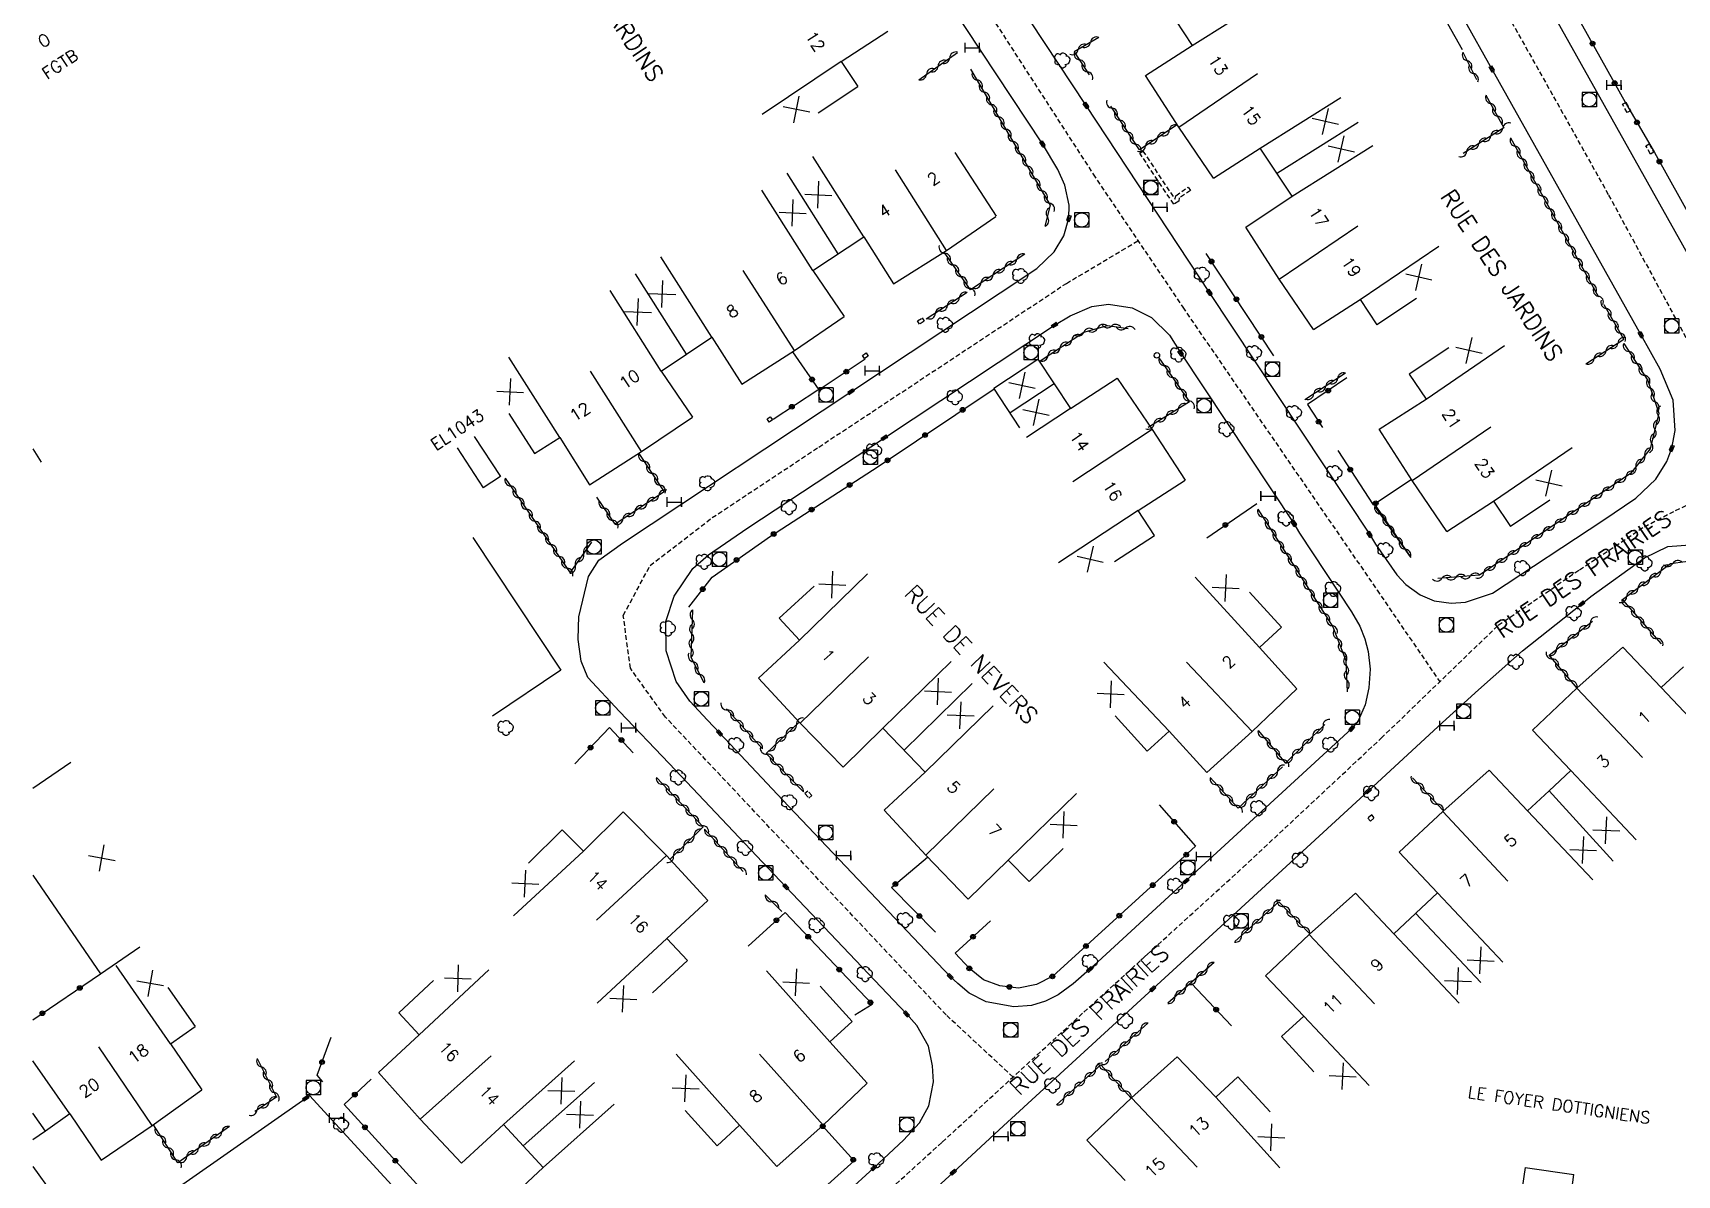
# Model space of a CAD drawing. Header units: millimetres. Extents: x 74999 to 76000, y 157000 to 158000.
# Drawn here: x 75000 to 75172.7, y 157745.5 to 157865.5 of the extents above; entities that cross this region are included whole.
import ezdxf
from ezdxf.enums import TextEntityAlignment as Align

# ---------------------------------------------------------------- set-up
doc = ezdxf.new("R2010")
doc.units = ezdxf.units.MM
doc.linetypes.add('DASHED', pattern=[0.75, 0.5, -0.25])
doc.layers.get('0').update_dxf_attribs({"linetype": 'CONTINUOUS'})
for name, color, linetype in [('w0001', 6, 'DASHED'), ('w0008', 7, 'CONTINUOUS'), ('W0100', 7, 'CONTINUOUS'), ('W0112', 1, 'DASHED'), ('W0300', 7, 'CONTINUOUS'), ('W0310', 3, 'CONTINUOUS'), ('W0322', 7, 'CONTINUOUS'), ('w0400', 7, 'CONTINUOUS'), ('w0420', 7, 'CONTINUOUS'), ('w0984', 7, 'CONTINUOUS'), ('w0989', 7, 'CONTINUOUS'), ('W0991', 7, 'CONTINUOUS'), ('W1102', 7, 'CONTINUOUS'), ('W1474', 7, 'CONTINUOUS')]:
    doc.layers.add(name, color=color, linetype=linetype)
doc.styles.get("Standard").update_dxf_attribs({"font": 'romans.shx', "width": 0.85})

# ---------------------------------------------------------------- blocks, each defined once
blk = doc.blocks.new('t991o')
at = {"color": 0, "linetype": 'Continuous'}
for p, q in [((-1, 1), (1, -1)), ((-1, -1), (1, 1))]:
    blk.add_line(p, q, dxfattribs=at)
blk = doc.blocks.new('t322o')
at = {"color": 0, "linetype": 'Continuous'}
for radius in [0.25, 0.15]:
    blk.add_circle((0, 0), radius, dxfattribs=at)
blk = doc.blocks.new('T400')
for p, q in [((-0.15, 0.3), (0.15, 0.3)), ((-0.15, -0.25), (-0.15, 0.3)), ((-0.15, 0.15), (0.15, 0.15)), ((-0.15, 0), (0.15, 0)), ((0.15, 0.3), (0.15, -0.25)), ((-0.15, -0.15), (0.15, -0.15)), ((-0.15, -0.25), (-0.15, -0.3)), ((-0.15, -0.3), (0.15, -0.3)), ((0.15, -0.3), (0.15, -0.25))]:
    blk.add_line(p, q)
blk = doc.blocks.new('T1474')
at = {"color": 0, "linetype": 'Continuous', "flags": 128}
for points in [[(-0.75, -0.5), (-0.75, 0.5)], [(-0.75, 0), (0.75, 0)], [(0.75, 0), (0.75, -0.5), (0.75, 0.5)]]:
    blk.add_lwpolyline(points, dxfattribs=at)
blk = doc.blocks.new('T300')
for p, q in [((-0.8, 0.51), (-0.86, 0.34)), ((-0.86, 0.34), (-0.86, 0.17)), ((-0.86, 0.17), (-0.74, 0.06)), ((-0.69, 0.63), (-0.8, 0.51)), ((-0.8, -0.06), (-0.74, 0.06)), ((-0.74, 0.06), (-0.69, 0.11)), ((-0.57, 0.69), (-0.69, 0.63)), ((-0.46, 0.69), (-0.57, 0.69)), ((-0.29, 0.63), (-0.46, 0.69)), ((-0.29, 0.63), (-0.17, 0.74)), ((-0.23, 0.57), (-0.29, 0.63)), ((-0.17, 0.74), (-0.06, 0.8)), ((-0.06, 0.8), (0.06, 0.8)), ((0.06, 0.8), (0.23, 0.74)), ((0.23, 0.74), (0.34, 0.63)), ((0.34, 0.63), (0.4, 0.51)), ((0.46, 0.46), (0.34, 0.46)), ((0.4, 0.51), (0.4, 0.46)), ((0.57, 0.4), (0.46, 0.46)), ((0.57, 0.4), (0.69, 0.29)), ((0.69, 0.29), (0.74, 0.17)), ((0.74, 0.06), (0.69, -0.17)), ((0.74, 0.17), (0.74, 0.06)), ((-0.8, -0.17), (-0.8, -0.06)), ((-0.8, -0.23), (-0.8, -0.17)), ((-0.74, -0.34), (-0.8, -0.23)), ((-0.69, -0.4), (-0.74, -0.34)), ((-0.51, -0.46), (-0.69, -0.4)), ((-0.4, -0.46), (-0.51, -0.46)), ((-0.4, -0.46), (-0.34, -0.46)), ((-0.34, -0.46), (-0.34, -0.4)), ((-0.34, -0.51), (-0.34, -0.46)), ((-0.29, -0.63), (-0.34, -0.51)), ((-0.17, -0.74), (-0.29, -0.63)), ((-0.06, -0.8), (-0.17, -0.74)), ((0.06, -0.8), (-0.06, -0.8)), ((0.17, -0.74), (0.06, -0.8)), ((0.23, -0.69), (0.17, -0.74)), ((0.29, -0.46), (0.23, -0.46)), ((0.29, -0.63), (0.23, -0.69)), ((0.46, -0.4), (0.29, -0.46)), ((0.34, -0.51), (0.29, -0.63)), ((0.34, -0.51), (0.34, -0.46)), ((0.57, -0.34), (0.46, -0.4)), ((0.63, -0.29), (0.57, -0.34)), ((0.69, -0.17), (0.63, -0.29))]:
    blk.add_line(p, q)
blk = doc.blocks.new('T420')
for p, q in [((0.75, 0.75), (-0.75, 0.75)), ((-0.75, 0.75), (-0.75, -0.75)), ((0.75, 0.75), (0.75, -0.75)), ((0.75, -0.75), (-0.75, -0.75))]:
    blk.add_line(p, q)
blk.add_ellipse((0, 0), major_axis=(-0.53, 0.53), ratio=1, start_param=3.926991, end_param=10.210176)
blk = doc.blocks.new('t310o')
at = {"color": 0, "linetype": 'Continuous'}
for centre, start, end in [((-0.5, 0.38), 216.8699, 323.1304), ((0.5, -0.37), 36.8699, 143.1303)]:
    blk.add_arc(centre, 0.625, start, end, dxfattribs=at)

msp = doc.modelspace()

# ---------------------------------------------------------------- linework, layer by layer
at = {"layer": 'w0001'}
for points in [[(75112.91, 157942.33), (75145.4, 157884.26), (75165.49, 157848.43), (75176.48, 157828.16), (75186.37, 157810.92), (75207.93, 157779.93), (75228.21, 157750.79), (75246.71, 157724.23), (75257.88, 157708.41), (75281.5, 157675.06), (75312.79, 157630.66)], [(75077.07, 157903.06), (75094.18, 157877.18), (75111.37, 157850.61), (75120.76, 157836.65), (75141.17, 157806.95), (75147.75, 157797.33)], [(75102.94, 157755.83), (75095.9, 157762.36), (75066.43, 157793.62), (75062.75, 157798.74), (75062.01, 157804.3), (75064.83, 157809.53), (75071.35, 157814.56), (75082.53, 157821.96), (75108.54, 157839.15), (75116.06, 157843.63)], [(75034.18, 157693.33), (75042.06, 157700.75), (75049, 157706.73), (75057.38, 157714.47), (75065.65, 157721.9), (75095.5, 157749), (75110.38, 157762.65), (75127.1, 157777.85), (75141.6, 157791.4), (75153.9, 157803.26), (75162.43, 157809.08), (75169.24, 157813.61), (75172.52, 157815.31), (75181.43, 157819.54)]]:
    msp.add_lwpolyline(points, dxfattribs=at)
at = {"layer": 'w0008'}
for points in [[(75116.69, 157944.16), (75118.16, 157941.51), (75131.21, 157918.28), (75146.01, 157891.83), (75160.51, 157865.9), (75183.57, 157824.8), (75187.28, 157818.17), (75191.18, 157811.44), (75194.54, 157806.08), (75195.87, 157804.14), (75213.41, 157779.04), (75223.91, 157763.93), (75236.22, 157746.25), (75248.47, 157728.73), (75268.51, 157700.3), (75276.59, 157688.99), (75294.82, 157663.22), (75316.15, 157632.85)], [(75091.65, 157886.48), (75110.6, 157857.84), (75123.55, 157838.21), (75140.37, 157812.81), (75141.01, 157811.76), (75143.25, 157808.54), (75144.18, 157807.53), (75145.69, 157806.45), (75147.17, 157805.84), (75148.96, 157805.58), (75150.45, 157805.68), (75153.28, 157806.63), (75164.87, 157814.25), (75168.36, 157816.6), (75170.44, 157818.59), (75171.62, 157820.47), (75172.12, 157821.85), (75172.47, 157823.71), (75172.28, 157826.88), (75170.92, 157830.16), (75168.88, 157833.78), (75153.22, 157861.67), (75138.7, 157887.61)], [(75070.9, 157730.32), (75088.32, 157746.3), (75091.43, 157749.19), (75093.11, 157751.03), (75094.08, 157752.82), (75094.6, 157755.33), (75094.49, 157757.01), (75094.05, 157759.06), (75092.82, 157761.25), (75091.74, 157762.46), (75079.09, 157775.8), (75066.82, 157788.74), (75061.6, 157794.22), (75058.29, 157797.77), (75057.57, 157799.49), (75057.27, 157801.75), (75057.29, 157803.05), (75057.32, 157804.14), (75058.34, 157808.37), (75059.43, 157810.09), (75061.92, 157811.89), (75085.91, 157827.78), (75101.6, 157838.16), (75105.45, 157840.7), (75107.25, 157842.48), (75108.28, 157844.16), (75108.81, 157845.99), (75108.84, 157847.38), (75108.39, 157849.46), (75107.65, 157851.11), (75106.03, 157853.8), (75086.71, 157883.02)], [(75124.76, 157779.77), (75121.05, 157776.4), (75110.98, 157767.12), (75109.27, 157765.61), (75107.69, 157764.46), (75106.36, 157763.78), (75104.87, 157763.35), (75103.03, 157763.2), (75100.13, 157763.74), (75098.32, 157764.64), (75097.13, 157765.65), (75096.34, 157766.39), (75086.02, 157777.26), (75078.76, 157784.91), (75072.11, 157791.95), (75070.86, 157793.28), (75068.98, 157795.29), (75067.55, 157797.35), (75066.52, 157800.58), (75066.49, 157803.67), (75067.34, 157806.31), (75069.32, 157809.23), (75070.95, 157810.65), (75075.1, 157813.5), (75089.44, 157822.95), (75107.3, 157834.77), (75108.94, 157835.76), (75111.22, 157836.73), (75112.95, 157836.98), (75115.46, 157836.59), (75117.49, 157835.57), (75119.36, 157833.72), (75120.55, 157831.84), (75132.43, 157813.95), (75133.03, 157812.94), (75138.49, 157804.66), (75139.35, 157803.17), (75139.87, 157801.84), (75140.24, 157800.51), (75140.43, 157798.66), (75140.29, 157796.68), (75139.92, 157794.9), (75139.18, 157793.23), (75138.51, 157792.42), (75124.76, 157779.77)], [(75126.44, 157773.17), (75140.26, 157785.88), (75148.05, 157793.04), (75151.81, 157796.47), (75156.46, 157800.56), (75162.68, 157805.52), (75163.63, 157806.28), (75169.26, 157810.33), (75171.71, 157811.54), (75177.32, 157811.94), (75179.34, 157811.23), (75181.43, 157809.9), (75183.92, 157807.18), (75185.84, 157804.54), (75189.1, 157799.89), (75212.52, 157766.4), (75230.03, 157741.18)], [(75078.16, 157728.78), (75096.67, 157745.85), (75101.93, 157750.71), (75117.62, 157765.1), (75126.44, 157773.17)], [(75012.15, 157742.07), (75028.65, 157753.6), (75029.04, 157753.89), (75038.85, 157743.21)]]:
    msp.add_lwpolyline(points, dxfattribs=at)
at = {"layer": 'W0100'}
for p, q in [((75120, 157866.78), (75121.76, 157864.13)), ((75084.89, 157862.46), (75089.8, 157865.62)), ((75116.85, 157860.98), (75121.76, 157864.13)), ((75084.89, 157862.46), (75086.65, 157859.82)), ((75082.49, 157857.05), (75086.65, 157859.82)), ((75096.82, 157852.89), (75101.17, 157846.21)), ((75123.98, 157850.21), (75128.89, 157853.36)), ((75081.91, 157840.49), (75087.26, 157844.04)), ((75087.26, 157844.04), (75090.39, 157839.1)), ((75081.91, 157840.49), (75085.21, 157835.66)), ((75134.49, 157834.3), (75139.4, 157837.45)), ((75139.4, 157837.45), (75141.16, 157834.81)), ((75145.32, 157837.58), (75141.16, 157834.81)), ((75065.97, 157829.94), (75071.31, 157833.5)), ((75071.31, 157833.5), (75074.45, 157828.56)), ((75148.71, 157832.4), (75144.54, 157829.63)), ((75065.97, 157829.94), (75069.26, 157825.11)), ((75144.54, 157829.63), (75146.31, 157826.99)), ((75103.67, 157823.98), (75100.93, 157828.16)), ((75141.4, 157823.84), (75146.31, 157826.99)), ((75050, 157825.5), (75052.68, 157821.28)), ((75044.55, 157821.88), (75047.29, 157817.7)), ((75046.36, 157823.07), (75049.1, 157818.89)), ((75052.68, 157821.28), (75055.34, 157822.97)), ((75055.34, 157822.97), (75058.47, 157818.02)), ((75049.1, 157818.89), (75047.29, 157817.7)), ((75116.08, 157815.32), (75121, 157818.48)), ((75117.79, 157812.67), (75116.08, 157815.32)), ((75148.5, 157813.12), (75153.41, 157816.28)), ((75153.41, 157816.28), (75155.17, 157813.63)), ((75159.33, 157816.4), (75155.17, 157813.63)), ((75113.58, 157809.96), (75117.79, 157812.67)), ((75082.04, 157807.38), (75078.37, 157803.99)), ((75078.37, 157803.99), (75080.51, 157801.68)), ((75080.51, 157801.68), (75076.22, 157797.7)), ((75171.01, 157796.72), (75166.98, 157800.97)), ((75171.01, 157796.72), (75173.36, 157798.9)), ((75089.28, 157792.46), (75085.1, 157788.37)), ((75093.7, 157787.82), (75089.28, 157792.46)), ((75113.67, 157793.76), (75117.02, 157790.04)), ((75117.02, 157790.04), (75119.35, 157792.15)), ((75119.35, 157792.15), (75123.28, 157787.81)), ((75161.53, 157788), (75157.51, 157792.25)), ((75093.7, 157787.82), (75089.4, 157783.86)), ((75159.24, 157785.87), (75161.53, 157788)), ((75057.83, 157779.55), (75062.01, 157783.68)), ((75052.05, 157778.28), (75055.6, 157781.79)), ((75055.6, 157781.79), (75057.83, 157779.55)), ((75102.44, 157778.6), (75098.24, 157774.52)), ((75104.63, 157776.34), (75102.44, 157778.6)), ((75108.22, 157779.82), (75104.63, 157776.34)), ((75147.52, 157775.17), (75143.5, 157779.42)), ((75142.93, 157770.88), (75138.9, 157775.13)), ((75142.93, 157770.88), (75147.52, 157775.17)), ((75066.59, 157770.39), (75070.9, 157774.38)), ((75068.74, 157768.07), (75066.59, 157770.39)), ((75065.07, 157764.67), (75068.74, 157768.07)), ((75133.48, 157762.22), (75129.46, 157766.47)), ((75014.19, 157765.23), (75017.05, 157761.13)), ((75082.69, 157765.36), (75086.06, 157761.67)), ((75131.14, 157760.07), (75133.48, 157762.22)), ((75014.47, 157759.33), (75017.05, 157761.13)), ((75134.52, 157756.39), (75131.14, 157760.07)), ((75014.47, 157759.33), (75017.76, 157754.47)), ((75124.22, 157753.7), (75120.19, 157757.95)), ((75124.22, 157753.7), (75126.56, 157755.85)), ((75129.94, 157752.17), (75126.56, 157755.85)), ((75003.89, 157751.96), (75007.18, 157747.1)), ((75068.49, 157752.31), (75071.86, 157748.62)), ((75045.03, 157746.78), (75049.41, 157750.86)), ((75049.41, 157750.86), (75053.59, 157746.33)), ((75074.22, 157750.77), (75071.86, 157748.62)), ((75074.22, 157750.77), (75078.14, 157746.45)), ((75114.72, 157744.95), (75110.69, 157749.2)), ((75000, 157746.45), (75002.07, 157743.57)), ((75049.21, 157742.24), (75053.59, 157746.33)), ((75156.72, 157746.34), (75156.41, 157744.2)), ((75156.72, 157746.34), (75161.85, 157745.6)), ((75161.54, 157743.47), (75161.85, 157745.6))]:
    msp.add_line(p, q, dxfattribs=at)
for points in [[(75123.98, 157850.21), (75120.34, 157855.56), (75116.85, 157860.98)], [(75134.49, 157834.3), (75130.89, 157839.59), (75127.39, 157845.07), (75132.25, 157848.32), (75128.89, 157853.36)], [(75090.39, 157839.1), (75095.94, 157842.62), (75101.13, 157846.17)], [(75074.45, 157828.56), (75079.98, 157832.09), (75085.21, 157835.66)], [(75100.93, 157828.16), (75105.56, 157831.19), (75108.97, 157826.03), (75113.89, 157829.2), (75117.55, 157823.83), (75121, 157818.48)], [(75058.47, 157818.02), (75063.93, 157821.49), (75069.26, 157825.11)], [(75148.5, 157813.12), (75144.85, 157818.47), (75141.4, 157823.84)], [(75046.2, 157812.49), (75055.45, 157798.53), (75048.26, 157793.7)], [(75127.77, 157806.74), (75131.14, 157803.05), (75128.83, 157800.94), (75132.74, 157796.58), (75128.04, 157792.12), (75123.28, 157787.81)], [(75157.51, 157792.25), (75162.16, 157796.65), (75166.98, 157800.97)], [(75085.1, 157788.37), (75080.6, 157792.97), (75076.22, 157797.7)], [(75143.5, 157779.42), (75148.07, 157783.7), (75152.96, 157788.06), (75156.96, 157783.79), (75159.24, 157785.87)], [(75098.24, 157774.52), (75093.77, 157779.12), (75089.4, 157783.86)], [(75070.9, 157774.38), (75066.54, 157779.1), (75062.01, 157783.68)], [(75129.46, 157766.47), (75134.03, 157770.78), (75138.9, 157775.13)], [(75042.09, 157765.98), (75038.43, 157762.58), (75040.58, 157760.26), (75036.29, 157756.29), (75040.66, 157751.4), (75045.03, 157746.78)], [(75078.14, 157746.45), (75082.99, 157750.77), (75087.63, 157755.18), (75083.71, 157759.51), (75086.06, 157761.67)], [(75110.69, 157749.2), (75115.38, 157753.64), (75120.19, 157757.95)], [(75007.18, 157747.1), (75012.53, 157750.73), (75017.76, 157754.47)], [(75003.89, 157751.96), (75001.31, 157750.16), (75000, 157749.25)]]:
    msp.add_lwpolyline(points, dxfattribs=at)
at = {"layer": 'W0100', "flags": 128}
msp.add_lwpolyline([(75000, 157777.02), (75007.09, 157766.66), (75011.22, 157769.49)], dxfattribs=at)
at = {"layer": 'W0112'}
for p, q in [((75166.95, 157857.97), (75167.29, 157858.16)), ((75167.45, 157857.08), (75166.95, 157857.97)), ((75119.81, 157847.46), (75116.24, 157852.83)), ((75169.4, 157853.61), (75169.75, 157853.8)), ((75169.88, 157852.73), (75169.4, 157853.61)), ((75093.11, 157834.88), (75092.9, 157835.22)), ((75093.6, 157835.18), (75093.11, 157834.88)), ((75087.34, 157831.26), (75087.13, 157831.59)), ((75087.74, 157831.51), (75087.34, 157831.26)), ((75117.76, 157831.56), (75117.8, 157831.76)), ((75117.85, 157831.38), (75117.76, 157831.56)), ((75117.8, 157831.76), (75117.98, 157831.89)), ((75118.02, 157831.3), (75117.85, 157831.38)), ((75117.98, 157831.89), (75118.18, 157831.87)), ((75118.23, 157831.36), (75118.02, 157831.3)), ((75118.18, 157831.87), (75118.33, 157831.71)), ((75118.33, 157831.51), (75118.23, 157831.36)), ((75118.33, 157831.71), (75118.33, 157831.51)), ((75077.32, 157824.59), (75077.1, 157824.92)), ((75077.66, 157824.82), (75077.32, 157824.59)), ((75081.09, 157785.58), (75081.51, 157785.11)), ((75081.51, 157785.11), (75081.81, 157785.38)), ((75140.62, 157783.35), (75140.2, 157782.99)), ((75140.2, 157782.99), (75140.47, 157782.69))]:
    msp.add_line(p, q, dxfattribs=at)
for points in [[(75167.29, 157858.16), (75167.8, 157857.28), (75167.45, 157857.08)], [(75116.24, 157852.83), (75116.57, 157853.05), (75119.93, 157848), (75119.98, 157848.03), (75120.04, 157848.36)], [(75169.75, 157853.8), (75170.23, 157852.92), (75169.88, 157852.73)], [(75121.56, 157848.92), (75120.4, 157848.12), (75120.34, 157847.78), (75119.81, 157847.46)], [(75120.04, 157848.36), (75121.33, 157849.25), (75121.56, 157848.92)], [(75092.9, 157835.22), (75093.39, 157835.52), (75093.6, 157835.18)], [(75087.13, 157831.59), (75087.53, 157831.85), (75087.74, 157831.51)], [(75077.1, 157824.92), (75077.43, 157825.15), (75077.66, 157824.82)], [(75081.81, 157785.38), (75081.39, 157785.85), (75081.09, 157785.58)], [(75140.47, 157782.69), (75140.88, 157783.05), (75140.62, 157783.35)]]:
    msp.add_lwpolyline(points, dxfattribs=at)
at = {"layer": 'W0310'}
for p, q in [((75093.03, 157860.53), (75097.11, 157863.41)), ((75150.17, 157863.42), (75151.6, 157860.57)), ((75155.18, 157854.43), (75164.43, 157837.75)), ((75098.13, 157838.18), (75093.83, 157835.38)), ((75137.87, 157829.74), (75133.6, 157826.94)), ((75144.68, 157810.43), (75140.94, 157815.76)), ((75141.04, 157815.76), (75144.7, 157810.37)), ((75076.63, 157790.28), (75072.84, 157794.48)), ((75148.14, 157783.76), (75144.9, 157787.25)), ((75070.55, 157781.86), (75074.61, 157777.4)), ((75076.91, 157774.95), (75078.65, 157773.21)), ((75124.07, 157767.86), (75119.19, 157763.57)), ((75117.11, 157761.48), (75112.61, 157757.46))]:
    msp.add_line(p, q, dxfattribs=at)
for points in [[(75111.94, 157864.98), (75109.36, 157863.48), (75110.94, 157861.06)], [(75106.32, 157845.16), (75106.87, 157847.38), (75098.52, 157861.65)], [(75152.61, 157858.91), (75154.47, 157855.5), (75150.23, 157852.78)], [(75120.18, 157855.79), (75116.22, 157853.16), (75113.2, 157857.76)], [(75104.17, 157842.23), (75098.48, 157838.49), (75095.69, 157842.44)], [(75163.11, 157830.7), (75167.09, 157833.29), (75165.01, 157836.89)], [(75105.78, 157831.02), (75110.37, 157834.03), (75112.87, 157834.74), (75115.03, 157834.41)], [(75167.07, 157832.84), (75169.61, 157828.95), (75170.75, 157825.54), (75169.87, 157821.8), (75167.79, 157819.18), (75151.94, 157808.52), (75147.56, 157808.16)], [(75118.26, 157831.33), (75121.47, 157826.71), (75117.12, 157824.03)], [(75063.64, 157821.29), (75066.31, 157817.28), (75061.14, 157813.88), (75059.22, 157816.7)], [(75049.59, 157818.72), (75056.44, 157808.78), (75058.72, 157811.97)], [(75128.64, 157815.45), (75136.51, 157803.09), (75137.9, 157799.57), (75138.03, 157796.27)], [(75187.29, 157797.1), (75182.14, 157806.36), (75179.49, 157809.18), (75176.73, 157810.33), (75171.98, 157809.72), (75166.93, 157805.93), (75171.01, 157801.32)], [(75069.28, 157804.87), (75069.1, 157799.9), (75070.48, 157797.25)], [(75162.18, 157796.67), (75159.25, 157800.12), (75163.81, 157803.68)], [(75080.93, 157785.78), (75077.02, 157789.81), (75080.48, 157793.1)], [(75128.67, 157792.21), (75131.55, 157788.79), (75135.7, 157792.84)], [(75065.48, 157787.29), (75070.4, 157782.08), (75066.92, 157778.69)], [(75123.63, 157787.26), (75126.59, 157784.05), (75131.25, 157788.39)], [(75134.12, 157770.85), (75130.86, 157774.24), (75126.25, 157770.05)], [(75023.55, 157757.77), (75025.6, 157753.7), (75023.3, 157752.21)], [(75115.35, 157753.61), (75112.15, 157757.12), (75107.51, 157752.91)], [(75020.66, 157750.63), (75015.24, 157746.83), (75012.65, 157750.81)]]:
    msp.add_lwpolyline(points, dxfattribs=at)
at = {"layer": 'W0322'}
for p, q in [((75145.33, 157872.23), (75150.11, 157863.7)), ((75130.34, 157831.55), (75123.22, 157842.28)), ((75077.73, 157824.9), (75082.43, 157827.99)), ((75123.28, 157812.45), (75128.56, 157816.06)), ((75125.9, 157761.19), (75121.67, 157765.64))]:
    msp.add_line(p, q, dxfattribs=at)
for points in [[(75139.47, 157907.87), (75167.24, 157858.18), (75170.31, 157852.88), (75188.42, 157820.42)], [(75087.41, 157831.2), (75082.58, 157827.97), (75079.81, 157831.97)], [(75138.01, 157829.23), (75133.88, 157826.43), (75135.45, 157824.02)], [(75068.88, 157805.17), (75071.34, 157808.32), (75077.47, 157812.62), (75088.77, 157819.92), (75100.95, 157828.09)], [(75137.06, 157821.61), (75140.77, 157815.89), (75144.77, 157818.59)], [(75056.93, 157788.7), (75060.57, 157792.54), (75063.06, 157789.87)], [(75118.29, 157784.42), (75122.11, 157780.07), (75107.12, 157766.42), (75105.41, 157765.55), (75103.52, 157765.17), (75101.55, 157765.42), (75099.82, 157766.05), (75098.36, 157767.21), (75096.85, 157768.84), (75100.57, 157772.24)], [(75094.78, 157771.04), (75090.16, 157775.74), (75093.96, 157778.92)], [(75086.32, 157762.37), (75088.13, 157763.48), (75079, 157773.11), (75075.11, 157769.56)], [(75030.46, 157755.33), (75029.87, 157756.03), (75031.31, 157760.01)], [(75035.53, 157755.61), (75032.7, 157752.93), (75041.02, 157743.8)], [(75081.06, 157742.36), (75086.25, 157747.04), (75082.92, 157750.71)]]:
    msp.add_lwpolyline(points, dxfattribs=at)
at = {"layer": 'W0322', "flags": 128}
msp.add_lwpolyline([(75000, 157761.85), (75007.09, 157766.66)], dxfattribs=at)
at = {"layer": 'W1102'}
for p, q in [((75121.76, 157864.13), (75130.23, 157869.45)), ((75084.89, 157862.46), (75076.6, 157856.87)), ((75120.34, 157855.56), (75128.61, 157861.18)), ((75128.89, 157853.36), (75137.36, 157858.68)), ((75130.71, 157850.77), (75139.18, 157856.08)), ((75132.25, 157848.32), (75140.72, 157853.63)), ((75087.26, 157844.04), (75081.9, 157852.48)), ((75095.94, 157842.62), (75090.59, 157851.06)), ((75084.58, 157842.26), (75079.23, 157850.71)), ((75081.91, 157840.49), (75076.55, 157848.93)), ((75130.89, 157839.59), (75139.16, 157845.21)), ((75139.4, 157837.45), (75147.67, 157843.07)), ((75071.31, 157833.5), (75065.95, 157841.94)), ((75068.64, 157831.72), (75063.29, 157840.17)), ((75079.98, 157832.09), (75074.6, 157840.52)), ((75065.97, 157829.94), (75060.62, 157838.39)), ((75146.31, 157826.99), (75154.56, 157832.63)), ((75055.34, 157822.97), (75049.99, 157831.41)), ((75063.93, 157821.49), (75058.58, 157829.93)), ((75107.27, 157828.61), (75102.64, 157825.55)), ((75108.97, 157826.03), (75104.34, 157822.97)), ((75117.55, 157823.83), (75109.21, 157818.32)), ((75144.85, 157818.47), (75153.11, 157824.11)), ((75153.41, 157816.28), (75161.67, 157821.92)), ((75116.08, 157815.32), (75107.73, 157809.8)), ((75080.51, 157801.68), (75087.66, 157808.67)), ((75128.83, 157800.94), (75122.08, 157808.31)), ((75080.6, 157792.97), (75087.75, 157799.96)), ((75089.28, 157792.46), (75096.43, 157799.45)), ((75119.35, 157792.15), (75112.47, 157799.4)), ((75128.04, 157792.12), (75121.15, 157799.37)), ((75091.49, 157790.14), (75098.64, 157797.13)), ((75162.16, 157796.65), (75169.04, 157789.39)), ((75171.01, 157796.72), (75177.86, 157789.44)), ((75093.7, 157787.82), (75100.85, 157794.81)), ((75161.53, 157788), (75168.39, 157780.72)), ((75093.77, 157779.12), (75100.93, 157786.09)), ((75102.44, 157778.6), (75109.59, 157785.59)), ((75159.24, 157785.87), (75165.98, 157778.49)), ((75156.96, 157783.79), (75163.82, 157776.52)), ((75148.07, 157783.7), (75154.9, 157776.4)), ((75057.83, 157779.55), (75050.49, 157772.75)), ((75066.54, 157779.1), (75059.2, 157772.31)), ((75147.52, 157775.17), (75154.38, 157767.89)), ((75145.22, 157773.02), (75152.08, 157765.75)), ((75066.59, 157770.39), (75059.25, 157763.6)), ((75134.03, 157770.78), (75140.89, 157763.5)), ((75142.93, 157770.88), (75149.78, 157763.6)), ((75014.47, 157759.33), (75008.75, 157767.53)), ((75040.58, 157760.26), (75047.9, 157767.08)), ((75083.71, 157759.51), (75077.04, 157766.97)), ((75133.48, 157762.22), (75140.34, 157754.94)), ((75012.53, 157750.73), (75006.92, 157759.01)), ((75040.66, 157751.4), (75048.12, 157758.07)), ((75074.22, 157750.77), (75067.56, 157758.23)), ((75082.99, 157750.77), (75076.32, 157758.23)), ((75003.89, 157751.96), (75000, 157757.53)), ((75049.41, 157750.86), (75056.88, 157757.52)), ((75051.5, 157748.6), (75058.97, 157755.25)), ((75053.59, 157746.33), (75061.06, 157752.98)), ((75115.38, 157753.64), (75122.26, 157746.38)), ((75124.22, 157753.7), (75130.96, 157746.31)), ((75001.31, 157750.16), (75000, 157752.04))]:
    msp.add_line(p, q, dxfattribs=at)
at = {"layer": 'W1102', "flags": 128}
for points in [[(75000, 157821.8), (75000.87, 157820.4)], [(75000, 157786.15), (75003.99, 157788.89)]]:
    msp.add_lwpolyline(points, dxfattribs=at)

# ---------------------------------------------------------------- block references
at = {"layer": 'W0300'}
for p in [(75108.15, 157862.56), (75103.74, 157839.93), (75122.81, 157840.07), (75095.83, 157834.8), (75105.49, 157833.09), (75120.34, 157831.67), (75128.29, 157831.83), (75096.87, 157827.19), (75132.49, 157825.54), (75125.4, 157823.84), (75088.4, 157821.57), (75136.74, 157819.23), (75070.86, 157818.16), (75079.43, 157815.65), (75131.62, 157814.47), (75131.63, 157814.48), (75142.07, 157811.15), (75142.08, 157811.15), (75070.51, 157809.92), (75156.45, 157809.26), (75169.29, 157809.74), (75136.59, 157807.07), (75161.86, 157804.52), (75066.73, 157802.91), (75155.77, 157799.43), (75049.69, 157792.47), (75073.9, 157790.67), (75136.3, 157790.72), (75067.79, 157787.28), (75079.47, 157784.67), (75140.59, 157785.64), (75128.75, 157784.05), (75074.84, 157779.87), (75133.12, 157778.62), (75120.01, 157775.9), (75082.36, 157771.76), (75091.64, 157772.31), (75125.9, 157772.09), (75111.06, 157767.91), (75087.42, 157766.63), (75114.75, 157761.74), (75107.12, 157754.93), (75032.39, 157750.8), (75088.62, 157747.08)]:
    msp.add_blockref('T300', p, dxfattribs=at)
at = {"layer": 'W0310'}
for p, rotation in [((75111.07, 157864.48), 210.2025287939194), ((75096.29, 157862.84), 35.23363301858365), ((75109.78, 157863.72), 210.2025287939194), ((75109.92, 157862.63), 303.0413833512966), ((75150.62, 157862.53), 296.508852191055), ((75093.85, 157861.11), 35.23363301858365), ((75095.07, 157861.97), 35.23363301858365), ((75099.18, 157860.51), 120.3443383872721), ((75110.74, 157861.37), 303.0413833512966), ((75151.29, 157861.19), 296.508852191055), ((75099.94, 157859.22), 120.3443383872721), ((75100.7, 157857.92), 120.3443383872721), ((75113.34, 157857.55), 123.2829251744096), ((75153.09, 157858.04), 298.5574817518358), ((75101.46, 157856.63), 120.3443383872721), ((75102.21, 157855.33), 120.3443383872721), ((75114.17, 157856.29), 123.2829251744096), ((75153.81, 157856.72), 298.5574817518358), ((75102.97, 157854.04), 120.3443383872721), ((75114.99, 157855.04), 123.2829251744096), ((75115.81, 157853.78), 123.2829251744096), ((75118.1, 157854.41), 213.5161713635692), ((75119.35, 157855.23), 213.5161713635692), ((75151.85, 157853.82), 212.6396028779311), ((75153.11, 157854.63), 212.6396028779311), ((75154.37, 157855.44), 212.6396028779311), ((75155.67, 157853.55), 299.018401654381), ((75103.73, 157852.74), 120.3443383872721), ((75116.85, 157853.58), 213.5161713635692), ((75150.58, 157853.01), 212.6396028779311), ((75156.39, 157852.24), 299.018401654381), ((75104.49, 157851.45), 120.3443383872721), ((75105.24, 157850.15), 120.3443383872721), ((75157.12, 157850.93), 299.018401654381), ((75106, 157848.86), 120.3443383872721), ((75157.85, 157849.62), 299.018401654381), ((75106.76, 157847.57), 120.3443383872721), ((75158.58, 157848.3), 299.018401654381), ((75159.3, 157846.99), 299.018401654381), ((75106.56, 157846.13), 76.03060154548952), ((75160.03, 157845.68), 299.018401654381), ((75160.76, 157844.37), 299.018401654381), ((75095.77, 157842.32), 125.2403004213119), ((75103.33, 157841.68), 213.3586268108938), ((75161.49, 157843.06), 299.018401654381), ((75162.21, 157841.75), 299.018401654381), ((75096.64, 157841.1), 125.2403004213119), ((75097.51, 157839.87), 125.2403004213119), ((75100.83, 157840.03), 213.3586268108938), ((75102.08, 157840.86), 213.3586268108938), ((75162.94, 157840.43), 299.018401654381), ((75098.37, 157838.65), 125.2403004213119), ((75099.57, 157839.21), 213.3586268108938), ((75163.67, 157839.12), 299.018401654381), ((75096.04, 157836.82), 213.0957761941768), ((75097.29, 157837.64), 213.0957761941768), ((75164.4, 157837.81), 299.018401654381), ((75165.22, 157836.53), 120.0178335225079), ((75094.78, 157836), 213.0957761941768), ((75165.97, 157835.23), 120.0178335225079), ((75109.12, 157833.21), 33.19234814486697), ((75110.38, 157834.03), 15.79674984657857), ((75111.82, 157834.44), 15.79674984657857), ((75113.28, 157834.67), 351.4252238133344), ((75114.76, 157834.45), 351.4252238133344), ((75166.72, 157833.93), 120.0178335225079), ((75106.61, 157831.57), 33.19234814486697), ((75107.87, 157832.39), 33.19234814486697), ((75165.21, 157832.06), 32.99106183164989), ((75166.46, 157832.88), 32.99106183164989), ((75167.61, 157832), 303.1464669952839), ((75118.84, 157830.51), 304.801444290073), ((75163.95, 157831.24), 32.99106183164989), ((75168.43, 157830.74), 303.1464669952839), ((75169.25, 157829.49), 303.1464669952839), ((75119.69, 157829.27), 304.801444290073), ((75120.55, 157828.04), 304.801444290073), ((75135.78, 157828.37), 213.2886969041461), ((75137.03, 157829.19), 213.2886969041461), ((75169.88, 157828.14), 288.5307943708218), ((75121.4, 157826.81), 304.801444290073), ((75134.53, 157827.55), 213.2886969041461), ((75170.36, 157826.71), 288.5307943708218), ((75119.02, 157825.2), 211.6714927628482), ((75120.3, 157825.99), 211.6714927628482), ((75170.69, 157825.29), 256.7056737729883), ((75117.74, 157824.41), 211.6714927628482), ((75170.34, 157823.83), 256.7056737729883), ((75169.29, 157821.08), 231.6694536155979), ((75170, 157822.37), 256.7056737729883), ((75064.19, 157820.46), 303.7526700692023), ((75065.03, 157819.21), 303.7526700692023), ((75168.36, 157819.9), 231.6694536155979), ((75050.16, 157817.89), 304.5788226677124), ((75065.86, 157817.96), 303.7526700692023), ((75166.07, 157818.02), 213.9261226204862), ((75167.31, 157818.86), 213.9261226204862), ((75051.01, 157816.66), 304.5788226677124), ((75064.49, 157816.08), 213.3767573638723), ((75065.74, 157816.91), 213.3767573638723), ((75163.58, 157816.35), 213.9261226204862), ((75164.82, 157817.18), 213.9261226204862), ((75051.86, 157815.42), 304.5788226677124), ((75052.71, 157814.19), 304.5788226677124), ((75060.02, 157815.53), 124.2446925880939), ((75060.87, 157814.29), 124.2446925880939), ((75061.98, 157814.43), 213.3767573638723), ((75063.24, 157815.26), 213.3767573638723), ((75129.18, 157814.61), 302.4787021868016), ((75141.52, 157814.94), 125.0813737463652), ((75161.09, 157814.67), 213.9261226204862), ((75162.33, 157815.51), 213.9261226204862), ((75053.57, 157812.95), 304.5788226677124), ((75129.99, 157813.34), 302.4787021868016), ((75142.38, 157813.71), 125.0813737463652), ((75143.25, 157812.48), 125.0813737463652), ((75158.6, 157813), 213.9261226204862), ((75159.84, 157813.83), 213.9261226204862), ((75054.42, 157811.72), 304.5788226677124), ((75055.27, 157810.48), 304.5788226677124), ((75057.85, 157810.75), 54.50481337286487), ((75130.79, 157812.08), 302.4787021868016), ((75131.6, 157810.81), 302.4787021868016), ((75144.11, 157811.25), 125.0813737463652), ((75156.11, 157811.32), 213.9261226204862), ((75157.35, 157812.16), 213.9261226204862), ((75056.12, 157809.25), 304.5788226677124), ((75056.98, 157809.53), 54.50481337286487), ((75132.4, 157809.55), 302.4787021868016), ((75153.62, 157809.65), 213.9261226204862), ((75154.87, 157810.49), 213.9261226204862), ((75170.98, 157808.97), 216.8953508379418), ((75172.23, 157809.75), 187.3355551911604), ((75133.21, 157808.28), 302.4787021868016), ((75134.01, 157807.02), 302.4787021868016), ((75147.98, 157808.2), 184.6097614164006), ((75149.47, 157808.32), 184.6097614164006), ((75150.97, 157808.44), 184.6097614164006), ((75152.38, 157808.81), 213.9261226204862), ((75168.58, 157807.17), 216.8953508379418), ((75169.78, 157808.07), 216.8953508379418), ((75134.82, 157805.75), 302.4787021868016), ((75167.38, 157806.27), 216.8953508379418), ((75069.24, 157803.87), 267.9123202900072), ((75135.62, 157804.49), 302.4787021868016), ((75167.55, 157805.23), 311.5331460065575), ((75168.54, 157804.11), 311.5331460065575), ((75069.19, 157802.37), 267.9123202900072), ((75136.43, 157803.22), 302.4787021868016), ((75137.01, 157801.84), 291.4582636767424), ((75162.38, 157802.57), 37.91839122047722), ((75163.57, 157803.49), 37.91839122047722), ((75169.54, 157802.98), 311.5331460065575), ((75170.53, 157801.86), 311.5331460065575), ((75069.13, 157800.87), 267.9123202900072), ((75137.55, 157800.44), 291.4582636767424), ((75160.02, 157800.72), 37.91839122047722), ((75161.2, 157801.64), 37.91839122047722), ((75069.34, 157799.43), 297.4574734306469), ((75137.92, 157799.01), 272.304483486858), ((75159.59, 157799.72), 130.3158386576309), ((75160.56, 157798.58), 130.3158386576309), ((75070.04, 157798.1), 297.4574734306469), ((75137.98, 157797.51), 272.304483486858), ((75161.53, 157797.43), 130.3158386576309), ((75072.94, 157794.37), 132.0369101689424), ((75073.95, 157793.26), 132.0369101689424), ((75074.95, 157792.14), 132.0369101689424), ((75079.12, 157791.8), 43.49640064249159), ((75080.21, 157792.83), 43.49640064249159), ((75129.31, 157791.45), 310.0973737135695), ((75134.43, 157791.6), 44.34307441366418), ((75135.5, 157792.65), 44.34307441366418), ((75075.96, 157791.03), 132.0369101689424), ((75077.1, 157789.73), 134.0974164198063), ((75078.03, 157790.77), 43.49640064249159), ((75130.28, 157790.3), 310.0973737135695), ((75133.36, 157790.55), 44.34307441366418), ((75078.14, 157788.66), 134.0974164198063), ((75131.24, 157789.15), 310.0973737135695), ((75132.28, 157789.51), 44.34307441366418), ((75066.16, 157786.56), 313.349758830585), ((75079.19, 157787.58), 134.0974164198063), ((75080.23, 157786.5), 134.0974164198063), ((75124.31, 157786.52), 312.7324784805608), ((75129.62, 157786.87), 42.91881616721609), ((75130.72, 157787.89), 42.91881616721609), ((75145.42, 157786.69), 132.8631229125305), ((75067.19, 157785.47), 313.349758830585), ((75125.33, 157785.42), 312.7324784805608), ((75127.43, 157784.83), 42.91881616721609), ((75128.52, 157785.85), 42.91881616721609), ((75146.44, 157785.59), 132.8631229125305), ((75068.22, 157784.38), 313.349758830585), ((75069.25, 157783.29), 313.349758830585), ((75126.35, 157784.32), 312.7324784805608), ((75147.46, 157784.49), 132.8631229125305), ((75069.45, 157781.15), 224.2236410357726), ((75070.28, 157782.2), 313.349758830585), ((75071.22, 157781.12), 312.3574489071917), ((75068.37, 157780.1), 224.2236410357726), ((75072.23, 157780.01), 312.3574489071917), ((75067.29, 157779.05), 224.2236410357726), ((75073.24, 157778.9), 312.3574489071917), ((75074.26, 157777.8), 312.3574489071917), ((75077.62, 157774.24), 314.983586601598), ((75129.16, 157772.69), 222.2379022668063), ((75130.27, 157773.7), 222.2379022668063), ((75131.35, 157773.74), 133.8353259623706), ((75132.38, 157772.65), 133.8353259623706), ((75128.05, 157771.68), 222.2379022668063), ((75133.42, 157771.57), 133.8353259623706), ((75126.94, 157770.67), 222.2379022668063), ((75122.19, 157766.21), 221.3600111664099), ((75123.32, 157767.2), 221.3600111664099), ((75119.94, 157764.23), 221.3600111664099), ((75121.07, 157765.22), 221.3600111664099), ((75116.37, 157760.82), 221.7958389082479), ((75114.13, 157758.82), 221.7958389082479), ((75115.25, 157759.82), 221.7958389082479), ((75024, 157756.88), 296.6324663679106), ((75113.01, 157757.82), 221.7958389082479), ((75024.68, 157755.54), 296.6324663679106), ((75110.48, 157755.6), 222.1672620851061), ((75111.59, 157756.61), 222.1672620851061), ((75112.65, 157756.57), 132.392392078911), ((75113.66, 157755.46), 132.392392078911), ((75025.35, 157754.2), 296.6324663679106), ((75108.26, 157753.58), 222.1672620851061), ((75109.37, 157754.59), 222.1672620851061), ((75114.68, 157754.35), 132.392392078911), ((75023.55, 157752.38), 212.794427913702), ((75024.81, 157753.19), 212.794427913702), ((75013.4, 157749.65), 123.0581832399775), ((75014.21, 157748.4), 123.0581832399775), ((75018.62, 157749.19), 215.0217901756253), ((75019.84, 157750.05), 215.0217901756253), ((75015.03, 157747.14), 123.0581832399775), ((75016.16, 157747.47), 215.0217901756253), ((75017.39, 157748.33), 215.0217901756253)]:
    msp.add_blockref('t310o', p, dxfattribs=dict(at, rotation=rotation))
at = {"layer": 'W0322'}
for p, rotation in [((75163.8, 157864.33), 299.2018495953712), ((75166.12, 157860.18), 299.2018495953712), ((75168.47, 157856.06), 300.0631384534852), ((75170.83, 157851.94), 299.1645847272392), ((75123.78, 157841.45), 123.569080004293), ((75126.4, 157837.49), 123.569080004293), ((75129.03, 157833.53), 123.569080004293), ((75081.83, 157829.06), 124.7257295825395), ((75085.43, 157829.88), 213.7940350338891), ((75136.04, 157827.9), 214.1997021500648), ((75079.71, 157826.2), 33.28662656335824), ((75097.65, 157825.88), 33.87765377656442), ((75093.7, 157823.23), 33.87765377656442), ((75135.04, 157824.63), 302.9268261118752), ((75089.76, 157820.58), 33.87765377656442), ((75085.78, 157817.99), 32.8432735868529), ((75138.35, 157819.61), 302.9783332600314), ((75081.79, 157815.41), 32.8432735868529), ((75141.03, 157816.07), 33.98317680765878), ((75077.8, 157812.84), 32.8432735868529), ((75125.24, 157813.79), 34.31647626508879), ((75073.9, 157810.12), 35.08729726949297), ((75070.35, 157807.05), 51.97668162156431), ((75058.57, 157790.42), 46.586640382007), ((75061.82, 157791.2), 313.0702133773871), ((75119.86, 157782.63), 311.3163390775176), ((75121.13, 157779.17), 222.3136395096324), ((75090.58, 157776.09), 39.91519307277956), ((75117.61, 157775.97), 222.3136395096324), ((75078.09, 157772.29), 222.3381913251773), ((75093.11, 157772.73), 134.4832545184875), ((75114.1, 157772.77), 222.3136395096324), ((75081.42, 157770.56), 133.4703547772496), ((75098.73, 157770.56), 42.40579879071308), ((75110.59, 157769.58), 222.3136395096324), ((75084.69, 157767.11), 133.4703547772496), ((75098.35, 157767.23), 132.9395824331264), ((75107.07, 157766.39), 206.9792104824513), ((75004.93, 157765.19), 34.15918425587184), ((75102.56, 157765.29), 172.9680743107496), ((75087.96, 157763.66), 133.4703547772496), ((75124.27, 157762.91), 133.5030063965808), ((75001, 157762.53), 34.15918425587184), ((75030.37, 157757.4), 70.17000554464865), ((75033.81, 157753.98), 223.348627345749), ((75034.87, 157750.55), 312.3812469352161), ((75082.96, 157750.66), 132.244129892344), ((75086.16, 157747.14), 132.244129892344), ((75038.07, 157747.04), 312.3812469352161)]:
    msp.add_blockref('t322o', p, dxfattribs=dict(at, rotation=rotation))
at = {"layer": 'w0400'}
for p, rotation in [((75153.22, 157861.67), 29.31413762223804), ((75110.6, 157857.84), 33.48805167912965), ((75106.03, 157853.8), 31.09205824637766), ((75108.81, 157845.99), 343.9954167640241), ((75123.55, 157838.21), 33.41294244635218), ((75107.3, 157834.77), 123.5007798106769), ((75168.88, 157833.78), 29.40408721145021), ((75120.55, 157831.84), 32.37485238228885), ((75085.91, 157827.78), 303.5088453390586), ((75089.44, 157822.95), 123.3570724405176), ((75172.12, 157821.85), 340.1072972939618), ((75132.43, 157813.95), 33.59298183947389), ((75140.37, 157812.81), 33.51617136356924), ((75162.68, 157805.52), 128.5610970243933), ((75138.51, 157792.42), 320.2924363599429), ((75072.11, 157791.95), 223.411096574647), ((75140.26, 157785.88), 132.5653689875236), ((75079.09, 157775.8), 43.4850750594524), ((75121.11, 157776.41), 312.6201271192142), ((75096.34, 157766.39), 226.8808943760177), ((75110.98, 157767.12), 312.64713694212), ((75117.62, 157765.1), 132.5172160272656), ((75091.74, 157762.46), 41.70834125935751), ((75028.65, 157753.6), 304.9676053939486), ((75088.32, 157746.3), 312.5370475337045), ((75096.67, 157745.85), 132.7077461643)]:
    msp.add_blockref('T400', p, dxfattribs=dict(at, rotation=rotation))
at = {"layer": 'w0420'}
for p in [(75163.45, 157858.44), (75117.39, 157849.21), (75117.41, 157849.22), (75110.15, 157845.81), (75172.11, 157834.67), (75104.82, 157831.89), (75130.17, 157830.14), (75083.3, 157827.44), (75123, 157826.31), (75087.96, 157820.9), (75058.92, 157811.47), (75072.1, 157810.19), (75168.28, 157810.39), (75136.28, 157805.89), (75148.45, 157803.28), (75070.19, 157795.53), (75059.85, 157794.57), (75138.56, 157793.58), (75150.25, 157794.23), (75083.26, 157781.48), (75121.29, 157777.81), (75076.96, 157777.24), (75126.88, 157772.21), (75102.68, 157760.77), (75029.44, 157754.71), (75091.78, 157750.83), (75103.44, 157750.39)]:
    msp.add_blockref('T420', p, dxfattribs=at)
at = {"layer": 'W0991'}
for p, rotation in [((75080.2, 157857.41), 123.6805217444022), ((75135.75, 157856.15), 122.1176312967149), ((75137.41, 157853.26), 122.1176312967149), ((75082.49, 157848.46), 42.41543616521584), ((75079.79, 157846.56), 42.41543616521584), ((75145.56, 157839.8), 122.1176312967149), ((75066.11, 157838.04), 42.41543616521584), ((75063.54, 157836.15), 42.41543616521584), ((75150.83, 157832.11), 122.1176312967149), ((75050.13, 157827.77), 42.41543616521584), ((75103.87, 157828.45), 302.5961596639279), ((75105.36, 157825.61), 302.5961596639279), ((75159.22, 157818.18), 122.1176312967149), ((75111.04, 157810.2), 302.5961596639279), ((75083.96, 157807.53), 42.41543616521584), ((75125.26, 157807.16), 222.4718985463497), ((75095.06, 157796.31), 42.41543616521584), ((75113.2, 157796.02), 222.4718985463497), ((75097.43, 157793.8), 42.41543616521584), ((75108.26, 157782.31), 42.41543616521584), ((75165.24, 157781.73), 42.40316026860307), ((75162.82, 157779.66), 42.40316026860307), ((75007.24, 157778.83), 34.4057810958766), ((75051.71, 157776.14), 42.41543616521584), ((75152.04, 157768.07), 42.40316026860307), ((75012.32, 157765.66), 214.9110598963636), ((75044.63, 157766.19), 312.9369429115913), ((75080.16, 157765.76), 42.41543616521584), ((75149.67, 157765.91), 42.40316026860307), ((75062, 157764.04), 42.41543616521584), ((75137.57, 157755.92), 42.40316026860307), ((75055.49, 157754.38), 312.9369429115913), ((75068.55, 157754.64), 42.41543616521584), ((75057.45, 157751.88), 312.9369429115913), ((75130.07, 157749.51), 42.39673533742001)]:
    msp.add_blockref('t991o', p, dxfattribs=dict(at, rotation=rotation))
at = {"layer": 'W1474'}
for p in [(75098.66, 157863.9), (75166.04, 157859.98), (75118.38, 157847.15), (75088.17, 157829.98), (75067.37, 157816.2), (75129.73, 157816.83), (75129.75, 157816.81), (75062.56, 157792.5), (75148.51, 157792.72), (75085.15, 157779.08), (75122.97, 157778.98), (75031.9, 157751.52), (75101.66, 157749.6)]:
    msp.add_blockref('T1474', p, dxfattribs=at)

# ---------------------------------------------------------------- texts
at = {"layer": 'w0984'}
for s, rotation, p in [('FGTB', 33.6676, (75002.84, 157862.17)), ('EL1043', 33.2621, (75044.57, 157823.8))]:
    msp.add_text(s, height=1.25, rotation=rotation, dxfattribs=at).set_placement(p, align=Align.MIDDLE)
at = {"layer": 'w0989'}
for s, rotation, p in [('RUE DES JARDINS', 303.4888, (75059.84, 157869.36)), ('RUE DES JARDINS', 303.5148, (75154.28, 157840)), ('RUE DES PRAIRIES', 34.2873, (75162.8, 157808.64)), ('RUE DE NEVERS', 313.4741, (75098.57, 157800.2)), ('RUE DES PRAIRIES', 43.0811, (75110.94, 157761.84))]:
    msp.add_text(s, height=1.75, rotation=rotation, dxfattribs=at).set_placement(p, align=Align.MIDDLE)
at = {"layer": 'W0991'}
for s, rotation, p in [('O', 33.6316, (75001.18, 157864.66)), ('12', 302.6159, (75082.16, 157864.58)), ('13', 302.7735, (75124.48, 157862.06)), ('15', 304.228, (75127.95, 157856.82)), ('2', 34.4069, (75094.58, 157850.17)), ('4', 32.3612, (75089.42, 157846.77)), ('17', 302.5911, (75135.04, 157846.1)), ('19', 304.2011, (75138.48, 157840.88)), ('6', 34.3244, (75078.64, 157839.65)), ('8', 32.5202, (75073.45, 157836.23)), ('10', 34.187, (75062.66, 157829.09)), ('12', 32.3796, (75057.45, 157825.67)), ('21', 302.7656, (75149.01, 157824.94)), ('14', 304.2577, (75109.93, 157822.58)), ('23', 304.3319, (75152.46, 157819.74)), ('16', 302.7987, (75113.39, 157817.37)), ('1', 312.7982, (75083.54, 157800.09)), ('2', 43.5288, (75125.57, 157799.42)), ('3', 314.3561, (75087.85, 157795.57)), ('4', 42.091, (75120.96, 157795.16)), ('1', 41.8095, (75169.24, 157793.59)), ('3', 43.2906, (75164.91, 157788.97)), ('5', 312.6944, (75096.73, 157786.23)), ('7', 314.2146, (75101.02, 157781.7)), ('5', 41.7707, (75155.18, 157780.66)), ('14', 314.6833, (75059.3, 157776.47)), ('7', 43.1017, (75150.57, 157776.45)), ('16', 312.7854, (75063.58, 157771.99)), ('9', 43.2906, (75141.16, 157767.62)), ('11', 43.2906, (75136.55, 157763.53)), ('18', 35.618, (75011.07, 157758.29)), ('16', 311.7884, (75043.7, 157758.51)), ('6', 43.5437, (75080.48, 157758.05)), ('20', 34.0983, (75005.93, 157754.71)), ('14', 313.3667, (75047.94, 157753.9)), ('8', 41.7663, (75075.9, 157753.83)), ('LE FOYER DOTTIGNIENS', 351.7557, (75160.29, 157752.9)), ('13', 41.7983, (75122.45, 157750.58)), ('15', 43.438, (75117.85, 157746.34))]:
    msp.add_text(s, height=1.25, rotation=rotation, dxfattribs=at).set_placement(p, align=Align.MIDDLE)

doc.saveas('drawing.dxf')
